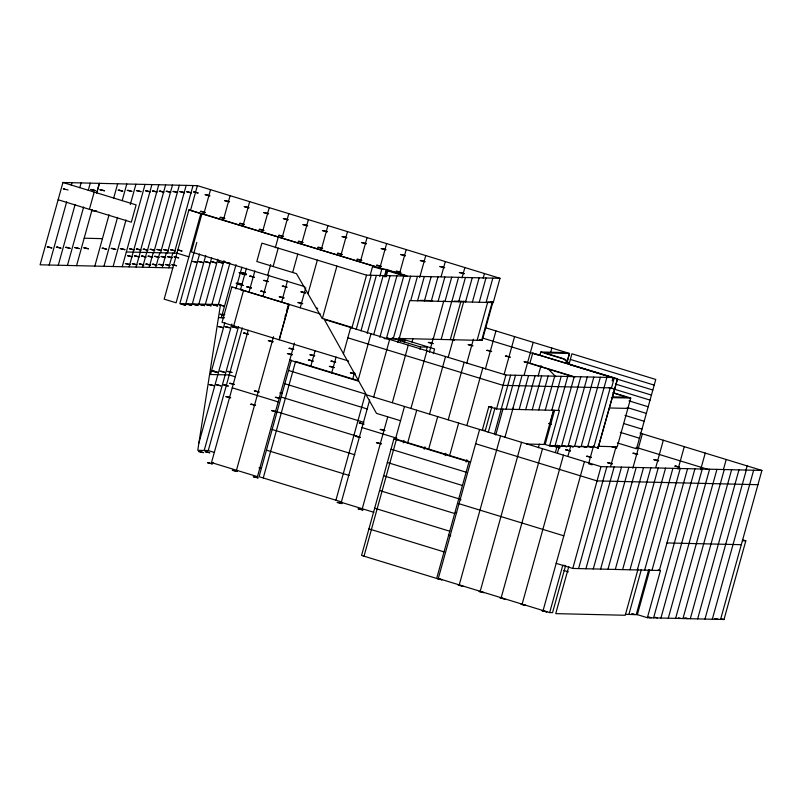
<?xml version="1.0" encoding="UTF-8"?>
<svg xmlns="http://www.w3.org/2000/svg" width="802" height="802" viewBox="0 0 802 802"><rect width="100%" height="100%" fill="white"/><g stroke="black" fill="none" stroke-linecap="round" stroke-linejoin="round"><path stroke-width="1.2" d="M384.098 338.624L399.075 338.985L409.712 300.62L493.25 302.585L499.987 278.304L197.392 185.653L62.927 182.495L40.1 264.8L172.831 267.918M49.153 265.011L66.686 201.793M71.318 185.092L71.979 182.706M58.285 265.221L75.157 204.39M79.789 187.688L81.112 182.916M67.428 265.442L83.639 206.986M88.27 190.285L90.255 183.137M89.403 209.342L94.195 192.069M76.561 265.652L92.11 209.593M94.836 266.084L109.052 214.796M113.683 198.094L117.653 183.778M103.969 266.294L117.533 217.392M122.165 200.69L126.796 183.989M113.102 266.515L126.004 219.989M130.305 204.48L135.929 184.209M122.235 266.725L145.062 184.42M129.102 266.886L151.919 184.58M140.029 252.299L158.766 184.741M136.109 267.056L140.2 252.299M142.626 267.206L146.726 252.45M146.886 252.46L165.623 184.901M149.152 267.357L153.252 252.61M153.733 252.62L172.47 185.061M155.678 267.517L159.768 252.76M160.59 252.78L179.327 185.222M162.204 267.667L166.295 252.911M167.438 252.941L186.174 185.382M168.731 267.818L172.821 253.071M174.295 253.101L193.021 185.543M188.921 209.893L164.169 299.146L176.109 302.795L200.861 213.543L188.921 209.893L407.506 276.329M190.655 209.934L197.392 185.653M203.818 213.964L210.545 189.683M196.831 242.404L179.849 303.627L220.5 304.58L197.753 450.303L208.269 450.554L214.174 452.358M185.783 303.768L199.568 254.054M192.31 303.918L205.763 255.387M198.836 304.068L211.638 257.913M223.377 219.948L230.114 195.668M205.362 304.229L217.833 259.247M211.888 304.379L224.029 260.58M218.415 304.529L229.903 263.106M242.946 225.943L249.673 201.663M221.322 317.712L236.039 264.65M210.495 374.504L224.881 322.655M235.878 288.92L241.893 267.206M320.188 313.903L240.54 289.532L246.425 268.289M198.906 442.955L231.888 324.038M233.703 325.883L243.517 290.474M262.505 231.928L269.241 207.648M204.209 450.453L238.555 326.615M248.981 292.118L254.876 270.875M208.269 450.554L242.284 327.918M294.484 343.106L257.452 476.649L211.507 462.584L248.209 330.244M267.678 275.297L270.665 264.51M275.317 247.728L278.314 236.941M262.956 296.399L268.84 275.156M273.111 266.505L278.214 248.129M282.073 237.923L288.8 213.643M281.582 302.103L287.477 280.86M236.49 470.233L273.522 336.69M292.68 272.49L297.773 254.114M301.632 243.908L308.369 219.628M285.061 316.61L285.723 314.204M286.735 310.585L288.068 305.752M289.101 304.389L279.276 339.787L348.619 361.02M300.219 307.808L305.783 287.748M308.008 293.743L317.341 260.109M321.201 249.903L327.928 225.623M291.387 360.138L259.066 476.689L341.742 502.002M263.257 477.972L295.577 361.421L358.705 380.76M336.9 266.094L322.324 318.665L296.459 273.652L256.81 261.512L261.913 243.136L366.534 275.166L499.987 278.304M340.76 255.898L347.497 231.618M310.735 366.524L315.146 350.604M360.319 261.883L367.055 237.603M331.697 372.94L336.108 357.02M343.426 353.702L350.695 327.497M351.837 328.168L366.534 275.166M370.243 274.906L372.579 266.515L375.085 266.575L201.984 213.573L191.347 251.928L304.71 286.645M356.178 329.482L371.206 275.276M360.98 330.815L376.349 275.397M379.887 267.878L386.624 243.597M379.777 276.53L381.772 269.332L386.343 269.442L386.925 269.622L384.93 276.81M352.649 379.356L354.544 372.539M367.166 333.381L383.196 275.567M384.348 276.63L386.343 269.442M386.103 276.85L387.767 270.855L391.236 270.936L387.998 269.953M358.163 380.068L371.015 333.722M373.682 334.745L390.053 275.728M379.867 337.321L396.9 275.888M335.918 500.217L365.371 394.003L288.519 370.464M399.446 273.863L406.183 249.582M386.384 338.685L403.757 276.048M369.672 399.977L341.291 502.323L373.902 512.308M373.692 396.96L389.652 339.426M393.231 338.845L410.604 276.209M397.632 342.484L398.283 340.118L404.94 340.279L404.288 342.644M410.724 300.65L417.461 276.369M400.188 340.86L400.81 338.614M400.238 340.98L400.89 338.614M419.657 277.542L425.752 255.577M417.571 300.81L424.308 276.53M362.253 508.739L387.647 417.19M392.328 402.664L408.278 345.131M412.007 342.043L412.99 338.494M424.428 300.971L431.165 276.69M431.275 301.131L438.012 276.85M419.927 349.311L420.579 346.955L427.245 347.106L426.263 350.644M404.499 406.474L395.496 438.935L470.614 461.932M441.14 276.6L445.31 261.562M364.018 556.187L396.338 439.646M438.133 301.291L444.859 277.011M410.955 408.368L426.915 350.835M403.276 442.824L403.947 440.408M429.371 352.238L433.26 338.304M433.16 339.276L443.797 300.91M444.98 301.452L451.716 277.171M407.727 442.674L416.729 410.223M433.291 353.682L434.604 348.96L398.514 337.893M441.14 339.457L451.797 301.101M451.837 301.612L458.564 277.332M461.992 277.963L464.869 267.557M458.684 301.773L465.421 277.492M429.591 414.073L445.541 356.539M450.283 339.677L460.919 301.321M448.138 357.542L453.15 339.477M453.14 339.737L463.777 301.382M424.238 449.24L424.91 446.834M465.541 301.933L472.268 277.652M428.689 449.09L437.692 416.639M472.388 302.093L479.125 277.813M483.155 278.174L484.438 273.542M479.245 302.254L485.972 277.973M448.218 419.787L464.178 362.243M466.764 363.246L473.451 339.166M486.092 302.414L492.829 278.144M445.2 455.656L445.862 453.25M477.12 340.309L487.756 301.943L492.889 302.073L482.253 340.429L399.576 338.484M449.651 455.516L458.644 423.055M481.671 340.248L492.308 301.893L492.889 302.073M466.854 425.491L482.804 367.958M485.4 368.95L495.947 330.925M466.162 462.082L466.824 459.666M479.606 429.471L438.293 578.473L549.671 612.578L552.548 612.648L565.641 565.44M490.884 406.654L488.829 406.604L482.283 430.213L485.36 430.283L491.907 406.684M504.037 374.664L514.573 336.629M488.238 432.448L495.115 407.657M488.829 406.604L496.518 408.96L505.922 375.035L613.079 377.552L612.126 380.99M494.433 433.782L510.633 375.146M495.736 434.995L502.934 409.03M506.122 409.19L515.526 375.256M459.245 584.889L500.568 435.897M512.648 409.341L522.052 375.406M504.869 437.591L513.059 408.088M523.997 375.547L533.21 342.344M574.753 377.201L529.861 363.456L532.718 353.131L617.54 378.825L597.991 448.148L617.54 378.825M519.165 409.491L528.578 375.567M539.836 355.436L540.789 351.998L567.214 352.619M525.691 409.652L535.104 375.717M538.102 376.188L541.039 365.562M480.208 591.315L521.531 442.313M532.217 409.802L541.631 375.867M550.573 352.629L551.846 348.048M538.743 409.952L548.157 376.028M545.27 410.103L554.683 376.178M538.363 447.727L539.355 444.128M551.796 410.263L561.21 376.328M501.17 597.731L542.493 448.729M553.51 410.223L544.017 444.448L526.713 444.037M566.813 362.644L569.36 353.461L544.558 352.88L563.656 358.725L568.829 364.088M550.312 422.804L553.651 410.754M566.994 362.644L569.54 353.461L485.461 327.717M554.633 410.243L545.139 444.478L549.621 445.842L593.851 446.884L610.222 387.877L503.065 385.361L347.837 337.822M568.939 364.539L571.916 353.782L655.765 379.456L636.537 448.799L617.37 442.925M558.322 410.413L567.736 376.479M549.621 445.842L559.445 410.444L496.518 408.96M555.024 445.972L574.252 376.639M555.425 452.328L557.41 445.2M557.47 452.96L559.445 445.822M561.55 446.123L580.778 376.79M522.132 604.147L563.455 455.145M568.077 446.283L587.305 376.94M567.946 456.168L570.583 446.654M574.603 446.433L593.831 377.1M581.129 446.584L600.357 377.251M587.655 446.744L606.883 377.401M543.094 610.563L584.417 461.571M588.909 462.584L593.52 445.942M549.671 612.578L562.763 565.37L564.678 565.42M568.839 566.423L555.746 613.63L625.249 615.264L638.011 569.24M556.187 563.355L572.778 568.438L601.009 466.644L761.9 470.433L720.577 619.425M578.593 568.578L606.823 466.784M610.533 466.624L616.126 446.423M612.999 392.639L630.743 398.073L617.239 446.764L597.851 446.303M585.931 568.748L614.162 466.954M593.269 568.919L621.5 467.125M600.618 569.099L628.838 467.305M632.808 468.288L642.362 433.822M607.956 569.27L636.187 467.476M615.294 569.44L643.525 467.646M622.633 569.61L650.863 467.817M655.755 467.546L663.324 440.248M629.981 569.781L658.211 467.987M637.319 569.961L665.55 468.167M628.898 614.442L641.329 569.6M644.658 570.132L672.888 468.338M636.237 614.613L648.678 569.771M625.42 614.362L637.359 614.643L649.79 569.791M678.031 469.22L684.286 446.664M651.996 570.302L680.226 468.508M659.344 570.473L687.575 468.679M637.359 614.643L647.374 617.71L660.467 570.503L658.241 569.821M653.59 617.851L694.913 468.859M700.637 469.711L705.249 453.08M660.928 618.031L702.251 469.03M668.277 618.202L709.6 469.2M675.615 618.372L716.938 469.37M723.574 469.01L726.211 459.496M682.953 618.543L724.276 469.541M690.301 618.713L731.614 469.721M697.64 618.893L738.963 469.892M745.85 470.674L747.173 465.922M704.978 619.064L746.301 470.062M712.316 619.234L753.639 470.233M647.374 617.71L724.005 619.505L745.82 540.829L742.441 539.796M64.581 188.901L63.278 188.871L68.08 189.974M91.779 210.786L96.651 210.896M84.17 238.214L102.445 238.645M126.325 251.978L176.921 253.161L188.861 256.82M226.054 262.254L224.75 262.224L229.552 263.317L227.217 262.605M240.54 289.532L242.264 289.572M420.168 300.359L432.599 300.65M454.062 301.151L466.173 301.442M316.469 308.229L317.692 308.259M223.447 314.284L224.75 314.314M218.465 317.652L224.58 317.792M393.341 338.103L392.038 338.073L396.84 339.176M529.861 363.456L530.834 363.476M209.593 374.484L229.242 374.945L235.136 376.75M614.352 389.14L609.891 387.687M612.287 396.85L626.974 397.201L613.029 392.93M611.355 397.622L630.743 398.073M279.788 392.96L282.324 393.02M609.7 407.977L627.876 408.408M550.092 424.308L551.315 424.338L548.518 423.486M569.801 445.842L568.498 445.812L573.3 446.914L570.964 446.203M211.507 462.584L213.121 462.614M757.94 484.689L597.049 480.909L475.656 443.737M460.388 499.275L459.165 499.245L461.03 499.816M455.476 512.528L456.699 512.548M742.401 540.748L745.82 540.829M666.983 542.934L741.309 544.678M572.778 568.438L660.467 570.503M392.429 271.307L405.531 275.317M490.854 301.853L493.25 302.585M387.767 270.855L405.632 276.329M372.579 266.515L381.772 269.332M62.927 182.495L136.109 204.901L131.327 222.174L58.135 199.758M570.352 359.436L654.191 385.11M540.789 351.998L565.47 359.557L569.811 364.058M532.718 353.131L614.232 378.083L611.375 388.409L609.009 387.687M570.182 364.72L652.828 390.033M482.603 338.043L537.33 354.805M479.345 339.537L482.253 340.429M615.505 384.068L651.435 395.075M246.354 273.723L241.552 272.62L245.051 273.693M452.528 339.547L454.393 340.118L451.305 339.517M532.037 363.847L573.049 376.399M614.101 389.11L650.041 400.108M629.029 400.88L648.196 406.754M242.224 284.068L238.585 283.317L242.084 284.389M627.194 407.516L646.352 413.391M398.283 340.118L420.579 346.955M387.496 337.973L390.995 339.035L387.356 338.294M322.394 318.404L352.028 327.477M505.922 375.035L324.269 319.407L366.344 394.714M625.009 415.386L644.176 421.261M624.026 423.626L641.991 429.12M640.036 433.11L761.9 470.433M620.307 432.358L639.465 438.223M223.748 314.945L220.119 314.204L223.608 315.276M636.076 447.376L708.276 469.481M592.658 446.423L598.312 448.158M589.049 446.293L592.548 447.366L587.746 446.263M582.853 446.153L586.342 447.225L582.713 446.473M577.49 446.353L579.826 447.065L576.187 446.323M289.773 360.098L358.474 381.14M550.222 445.381L553.721 446.453L548.919 445.351M601.009 466.644L366.063 394.704L376.489 413.371L400.549 420.739M588.578 463.767L592.077 464.839M284.84 383.747L367.517 409.06M212.55 371.075L216.119 372.148M281.151 397.02L363.837 422.333M232.239 387.837L278.184 401.902M362.023 427.576L396.96 438.273M277.061 411.777L359.747 437.09M391.025 449.22L466.132 472.218M387.346 462.493L462.453 485.501M272.159 429.481L354.835 454.794M383.657 475.776L458.774 498.774M459.015 503.726L563.826 535.816M266.424 450.133L349.101 475.446M379.567 490.523L454.674 513.531M258.986 467.847L261.312 468.558M374.664 508.227L449.772 531.225M448.428 535.124L450.754 535.836M563.716 570.423L568.367 571.856M721.75 618.823L724.005 619.505M716.076 618.663L718.402 619.385M714.772 618.633L717.098 619.344M685.8 617.951L688.126 618.673M684.487 617.921L686.823 618.633M678.452 617.781L680.788 618.492M368.93 528.879L444.037 551.886M655.124 617.239L657.46 617.951M649.089 617.089L651.414 617.801M647.785 617.059L650.111 617.771M632.798 613.881L635.124 614.593M631.485 613.851L633.821 614.563M548.067 368.75L555.736 376.699M99.388 183.347L96.741 192.891L99.388 183.347M231.878 286.905L222.054 322.314L279.116 339.787L288.941 304.379L231.878 286.905M393.892 438.894L361.572 555.435L436.679 578.432L469 461.892L393.892 438.894M91.969 189.543L90.666 189.513L95.468 190.615L91.969 189.543M101.112 189.763L99.799 189.723L104.601 190.826L101.112 189.763M119.378 190.184L118.074 190.154L122.876 191.257L119.378 190.184M128.51 190.405L127.207 190.375L132.009 191.467L128.51 190.405M137.653 190.615L136.35 190.585L141.142 191.688L137.653 190.615M146.786 190.836L145.483 190.806L150.275 191.899L146.786 190.836M153.633 190.996L152.33 190.966L157.132 192.059L153.633 190.996M160.49 191.157L159.187 191.127L163.979 192.219L160.49 191.157M167.337 191.317L166.034 191.287L170.836 192.38L167.337 191.317M174.194 191.477L172.891 191.447L177.683 192.55L174.194 191.477M181.041 191.638L179.738 191.608L184.54 192.711L181.041 191.638M187.899 191.798L186.595 191.768L191.387 192.871L187.899 191.798M194.746 191.959L193.442 191.929L198.244 193.031L194.746 191.959M206.214 194.685L204.991 194.655L209.944 195.818L206.214 194.685M225.783 200.67L224.56 200.64L229.502 201.813L225.783 200.67M245.342 206.665L244.119 206.635L249.071 207.798L245.342 206.665M264.911 212.65L263.688 212.62L268.63 213.793L264.911 212.65M201.583 211.397L200.36 211.367L205.302 212.54L201.583 211.397M284.469 218.645L283.246 218.615L288.199 219.788L284.469 218.645M221.141 217.392L219.918 217.362L224.871 218.535L221.141 217.392M304.038 224.63L302.815 224.6L307.757 225.773L304.038 224.63M240.71 223.377L239.487 223.357L244.43 224.52L240.71 223.377M323.597 230.625L322.374 230.595L327.326 231.768L323.597 230.625M260.269 229.372L259.046 229.342L263.998 230.515L260.269 229.372M343.166 236.61L341.933 236.59L346.885 237.753L343.166 236.61M279.838 235.367L278.615 235.337L283.557 236.5L279.838 235.367M362.725 242.605L361.502 242.575L366.454 243.748L362.725 242.605M299.397 241.352L298.174 241.322L303.126 242.495L299.397 241.352M382.283 248.6L381.06 248.57L386.013 249.733L382.283 248.6M318.965 247.347L317.732 247.317L322.685 248.49L318.965 247.347M401.852 254.585L400.629 254.555L405.581 255.728L401.852 254.585M338.524 253.332L337.301 253.302L342.253 254.475L338.524 253.332M48.491 246.926L47.188 246.896L51.99 247.998L48.491 246.926M57.614 247.136L56.3 247.106L61.102 248.209L57.614 247.136M66.746 247.357L65.443 247.327L70.235 248.43L66.746 247.357M75.879 247.567L74.576 247.537L79.378 248.64L75.879 247.567M85.012 247.788L83.709 247.758L88.511 248.851L85.012 247.788M103.288 248.219L101.984 248.179L106.776 249.282L103.288 248.219M112.42 248.43L111.117 248.399L115.919 249.502L112.42 248.43M121.553 248.64L120.25 248.61L125.052 249.713L121.553 248.64M130.696 248.861L129.393 248.831L134.185 249.923L130.696 248.861M137.543 249.021L136.24 248.991L141.042 250.094L137.543 249.021M144.4 249.181L143.097 249.151L147.889 250.254L144.4 249.181M151.247 249.342L149.944 249.312L154.746 250.414L151.247 249.342M158.104 249.502L156.791 249.472L161.593 250.575L158.104 249.502M164.951 249.663L163.648 249.633L168.45 250.735L164.951 249.663M171.808 249.823L170.495 249.793L175.297 250.896L171.808 249.823M178.656 249.983L177.352 249.953L182.144 251.056L178.656 249.983M421.411 260.58L420.188 260.55L425.14 261.713L421.411 260.58M358.083 259.327L356.86 259.297L361.812 260.47L358.083 259.327M128.781 255.748L127.478 255.708L132.28 256.81L128.781 255.748M135.648 255.908L134.345 255.878L139.137 256.971L135.648 255.908M142.656 256.069L141.342 256.038L146.144 257.141L142.656 256.069M149.172 256.219L147.869 256.189L152.671 257.292L149.172 256.219M155.698 256.379L154.395 256.349L159.197 257.442L155.698 256.379M162.225 256.53L160.921 256.5L165.723 257.602L162.225 256.53M168.751 256.68L167.448 256.65L172.25 257.753L168.751 256.68M175.277 256.84L173.974 256.8L178.776 257.903L175.277 256.84M440.98 266.565L439.757 266.535L444.709 267.708L440.98 266.565M377.652 265.312L376.429 265.282L381.381 266.454L377.652 265.312M194.024 261.502L192.711 261.472L197.513 262.565L194.024 261.502M199.959 261.642L198.645 261.612L203.447 262.705L199.959 261.642M206.485 261.793L205.172 261.763L209.974 262.866L206.485 261.793M213.001 261.943L211.698 261.913L216.5 263.016L213.001 261.943M219.527 262.094L218.224 262.064L223.026 263.166L219.527 262.094M126.606 263.607L125.292 263.577L130.094 264.68L126.606 263.607M133.463 263.768L132.16 263.738L136.962 264.84L133.463 263.768M140.47 263.938L139.167 263.908L143.959 265.011L140.47 263.938M146.997 264.089L145.693 264.058L150.485 265.161L146.997 264.089M153.523 264.239L152.22 264.209L157.012 265.312L153.523 264.239M160.049 264.399L158.736 264.369L163.538 265.462L160.049 264.399M166.575 264.55L165.262 264.52L170.064 265.622L166.575 264.55M173.092 264.7L171.788 264.67L176.59 265.773L173.092 264.7M460.538 272.56L459.315 272.53L464.268 273.703L460.538 272.56M397.211 271.307L395.987 271.276L400.94 272.449L397.211 271.307M240.329 272.6L239.026 272.57L246.244 274.775L241.292 273.602L243.828 273.662L240.329 272.6M250.785 276.169L249.562 276.139L254.515 277.312L250.785 276.169M264.76 280.449L263.537 280.419L268.49 281.582L264.76 280.449M237.362 283.286L236.059 283.256L243.277 285.472L238.334 284.299L240.861 284.359L237.362 283.286M283.397 286.154L282.174 286.124L287.116 287.286L283.397 286.154M247.818 286.865L246.595 286.835L251.547 287.998L247.818 286.865M302.023 291.858L300.8 291.828L305.752 293.001L302.023 291.858M261.793 291.136L260.57 291.116L265.522 292.279L261.793 291.136M280.429 296.85L279.206 296.82L284.149 297.983L280.429 296.85M299.056 302.555L297.833 302.524L302.785 303.687L299.056 302.555M182.194 304.158L180.881 304.128L185.683 305.231L182.194 304.158M188.119 304.299L186.816 304.269L191.618 305.372L188.119 304.299M194.645 304.449L193.342 304.419L198.144 305.522L194.645 304.449M201.172 304.6L199.868 304.57L204.67 305.672L201.172 304.6M207.698 304.76L206.395 304.73L211.197 305.833L207.698 304.76M214.224 304.91L212.921 304.88L217.723 305.983L214.224 304.91M220.75 305.061L219.447 305.031L224.249 306.133L220.75 305.061M219.497 326.564L218.194 326.534L222.986 327.637L219.497 326.564M226.234 326.725L224.931 326.695L229.733 327.797L226.234 326.725M233.582 326.895L232.279 326.865L237.071 327.968L233.582 326.895M244.67 333.081L243.447 333.051L248.399 334.223L244.67 333.081M429.481 342.484L428.258 342.464L433.21 343.627L429.481 342.484M469.3 344.68L468.077 344.649L473.03 345.822L469.3 344.68M269.472 340.68L268.249 340.649L273.201 341.812L269.472 340.68M487.937 350.384L486.714 350.354L491.656 351.527L487.937 350.384M290.093 348.319L288.87 348.299L293.823 349.461L290.093 348.319M506.563 356.088L505.34 356.058L510.293 357.231L506.563 356.088M288.63 353.612L287.407 353.582L292.349 354.755L288.63 353.612M311.056 354.745L309.833 354.715L314.785 355.877L311.056 354.745M525.2 361.792L523.977 361.762L528.929 362.935L525.2 361.792M309.592 360.028L308.369 359.998L313.311 361.171L309.592 360.028M332.018 361.161L330.795 361.131L335.737 362.303L332.018 361.161M330.544 366.444L329.321 366.414L334.274 367.587L330.544 366.444M351.507 372.86L350.284 372.84L355.236 374.003L351.507 372.86M213.933 371.105L211.247 371.045L217.422 372.178L213.933 371.105M221.272 371.276L219.969 371.246L224.76 372.349L221.272 371.276M228.61 371.446L227.307 371.416L232.109 372.519L228.61 371.446M230.725 383.366L229.502 383.336L234.455 384.499L230.725 383.366M210.435 384.629L209.132 384.599L213.923 385.702L210.435 384.629M217.522 384.8L216.219 384.77L221.011 385.872L217.522 384.8M224.861 384.97L223.557 384.94L228.359 386.043L224.861 384.97M255.527 390.955L254.304 390.925L259.257 392.098L255.527 390.955M276.49 397.371L275.266 397.351L280.219 398.514L276.49 397.371M227.046 396.639L225.823 396.609L230.765 397.782L227.046 396.639M251.848 404.238L250.625 404.208L255.577 405.371L251.848 404.238M272.81 410.654L271.587 410.624L276.53 411.797L272.81 410.654M360.329 423.045L359.106 423.015L364.058 424.188L360.329 423.045M381.291 429.471L380.068 429.441L385.02 430.604L381.291 429.471M356.649 436.328L355.426 436.298L360.379 437.471L356.649 436.328M556.748 445.541L555.445 445.511L560.247 446.604L556.748 445.541M563.275 445.691L561.971 445.661L566.773 446.764L563.275 445.691M613.069 446.854L611.846 446.824L616.788 447.997L613.069 446.854M556.267 446.664L555.044 446.634L559.996 447.807L556.267 446.664M377.612 442.744L376.389 442.714L381.341 443.887L377.612 442.744M566.743 449.872L565.52 449.852L570.473 451.015L566.743 449.872M634.031 453.27L632.808 453.24L637.75 454.413L634.031 453.27M587.706 456.298L586.483 456.268L591.435 457.441L587.706 456.298M654.983 459.686L653.76 459.666L658.713 460.829L654.983 459.686M199.979 451.576L198.675 451.546L203.477 452.649L199.979 451.576M206.345 451.726L205.041 451.696L209.843 452.799L206.345 451.726M608.668 462.714L607.445 462.684L612.397 463.857L608.668 462.714M675.946 466.112L674.723 466.082L679.675 467.255L675.946 466.112M208.7 462.774L207.477 462.754L212.43 463.917L208.7 462.774M233.502 470.373L232.279 470.343L237.232 471.516L233.502 470.373M254.465 476.789L253.242 476.759L258.194 477.932L254.465 476.789M338.314 502.463L337.081 502.433L342.033 503.606L338.314 502.463M359.266 508.889L358.043 508.859L362.995 510.022L359.266 508.889M438.363 578.693L437.14 578.663L442.092 579.836L438.363 578.693M459.325 585.109L458.102 585.079L463.045 586.252L459.325 585.109M480.288 591.525L479.055 591.505L484.007 592.668L480.288 591.525M501.24 597.951L500.017 597.921L504.969 599.084L501.24 597.951M522.202 604.367L520.979 604.337L525.932 605.51L522.202 604.367M543.165 610.783L541.941 610.753L546.894 611.926L543.165 610.783"/></g></svg>
